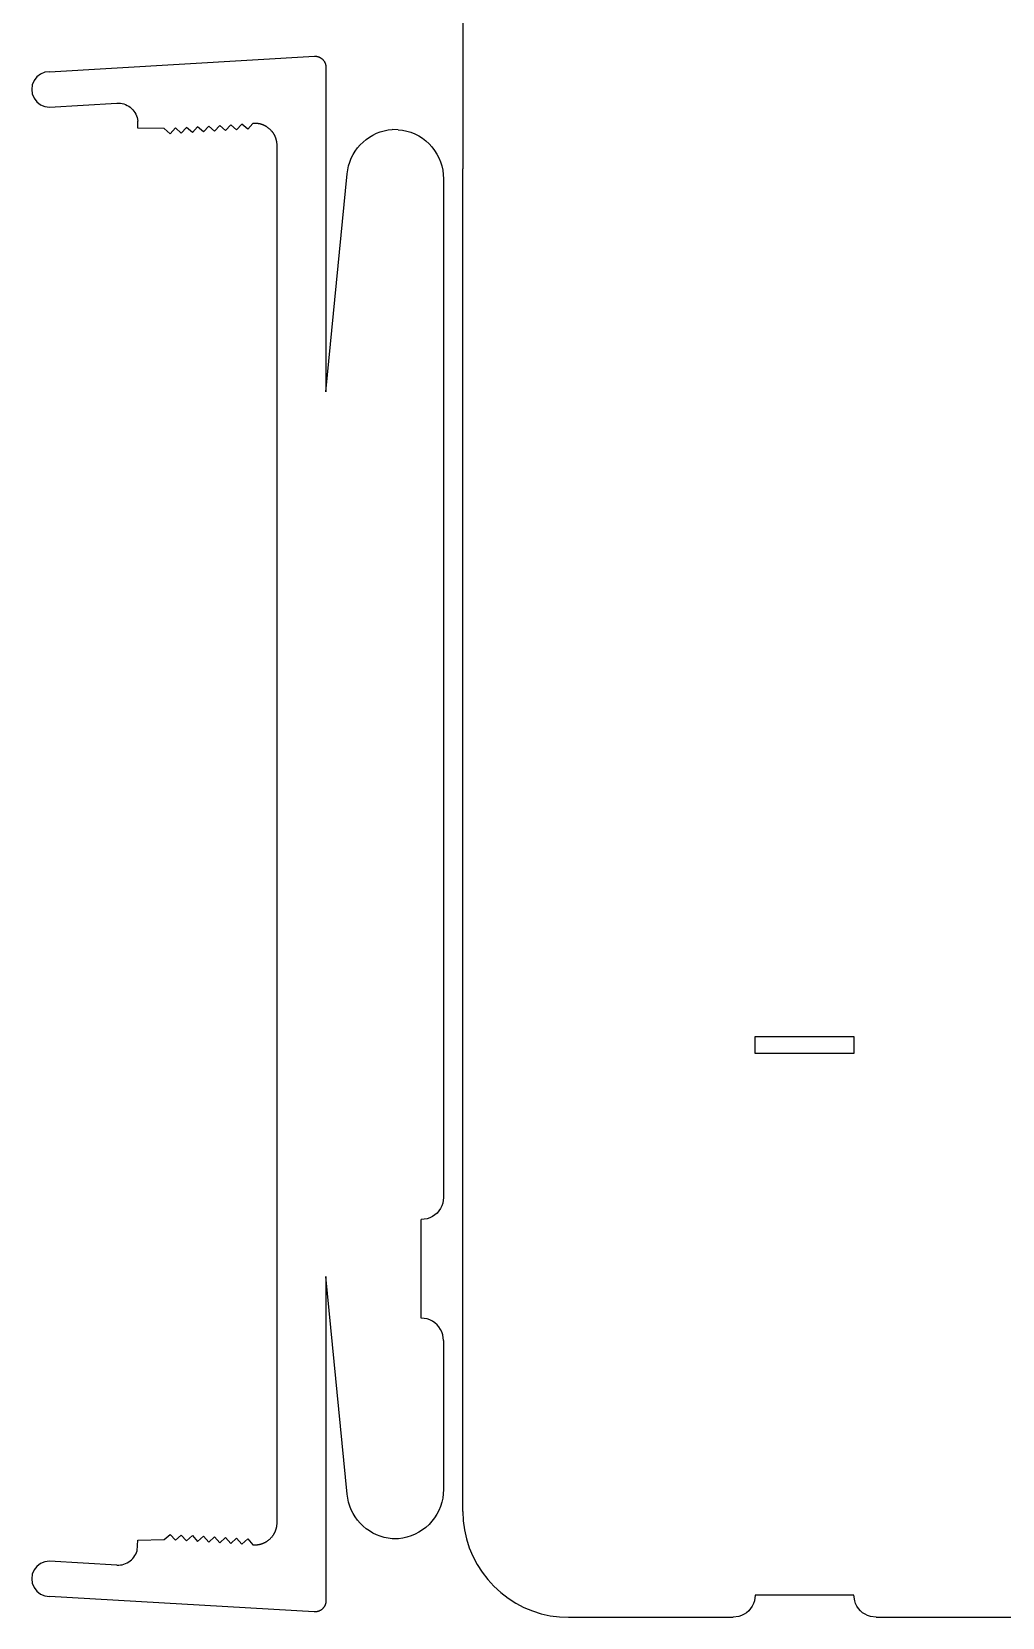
# Model space of a CAD drawing. Extents: x -174 to 174, y -110 to 110.
# Drawn here: x -174.4 to -87, y -110.5 to 32.4 of the extents above; entities that cross this region are included whole.
import ezdxf

# ---------------------------------------------------------------- set-up
doc = ezdxf.new("R2010")
doc.units = 0
doc.header["$MEASUREMENT"] = 0
doc.layers.get('0').update_dxf_attribs({"linetype": 'CONTINUOUS'})

msp = doc.modelspace()

# ---------------------------------------------------------------- linework, layer by layer
for p, q in [((-135.57, 100.96), (-135.57, 20)), ((-172.85, 28.76), (-148.94, 30.16)), ((-148.94, 30.16), (-148.91, 30.16)), ((-148.91, 30.16), (-148.87, 30.15)), ((-148.87, 30.15), (-148.83, 30.15)), ((-148.83, 30.15), (-148.8, 30.15)), ((-148.8, 30.15), (-148.78, 30.15)), ((-148.78, 30.15), (-148.75, 30.14)), ((-148.75, 30.14), (-148.73, 30.14)), ((-148.73, 30.14), (-148.7, 30.13)), ((-148.7, 30.13), (-148.68, 30.13)), ((-148.68, 30.13), (-148.65, 30.12)), ((-148.65, 30.12), (-148.63, 30.11)), ((-148.63, 30.11), (-148.6, 30.1)), ((-148.6, 30.1), (-148.58, 30.1)), ((-148.58, 30.1), (-148.56, 30.09)), ((-148.56, 30.09), (-148.53, 30.08)), ((-148.53, 30.08), (-148.51, 30.07)), ((-148.51, 30.07), (-148.48, 30.06)), ((-148.48, 30.06), (-148.46, 30.04)), ((-148.46, 30.04), (-148.44, 30.03)), ((-148.44, 30.03), (-148.42, 30.02)), ((-148.42, 30.02), (-148.39, 30.01)), ((-148.39, 30.01), (-148.37, 29.99)), ((-173.26, 28.71), (-173.65, 28.55)), ((-172.85, 28.76), (-173.26, 28.71)), ((-148.37, 29.99), (-148.35, 29.98)), ((-148.35, 29.98), (-148.32, 29.96)), ((-148.32, 29.96), (-148.29, 29.93)), ((-148.29, 29.93), (-148.26, 29.91)), ((-148.26, 29.91), (-148.24, 29.88)), ((-148.24, 29.88), (-148.21, 29.86)), ((-148.21, 29.86), (-148.18, 29.83)), ((-148.18, 29.83), (-148.16, 29.8)), ((-148.16, 29.8), (-148.13, 29.77)), ((-148.13, 29.77), (-148.12, 29.75)), ((-148.12, 29.75), (-148.1, 29.73)), ((-148.1, 29.73), (-148.09, 29.71)), ((-148.09, 29.71), (-148.08, 29.69)), ((-148.08, 29.69), (-148.06, 29.67)), ((-148.06, 29.67), (-148.05, 29.64)), ((-148.05, 29.64), (-148.04, 29.62)), ((-148.04, 29.62), (-148.03, 29.6)), ((-148.03, 29.6), (-148.01, 29.58)), ((-148.01, 29.58), (-148, 29.55)), ((-148, 29.55), (-147.99, 29.53)), ((-147.99, 29.53), (-147.98, 29.5)), ((-147.98, 29.5), (-147.98, 29.48)), ((-147.98, 29.48), (-147.97, 29.46)), ((-147.97, 29.46), (-147.96, 29.43)), ((-147.96, 29.43), (-147.95, 29.41)), ((-147.95, 29.41), (-147.95, 29.38)), ((-147.95, 29.38), (-147.94, 29.36)), ((-147.94, 29.36), (-147.94, 29.33)), ((-147.94, 29.33), (-147.93, 29.31)), ((-147.93, 29.31), (-147.93, 29.27)), ((-147.93, 29.27), (-147.92, 29.23)), ((-147.92, 29.23), (-147.92, 29.19)), ((-147.92, 29.19), (-147.92, 29.16)), ((-147.92, 29.16), (-147.92, 27.16)), ((-174.39, 27.58), (-174.44, 27.17)), ((-174.44, 27.17), (-174.39, 26.76)), ((-174.23, 27.96), (-174.39, 27.58)), ((-173.98, 28.29), (-174.23, 27.96)), ((-173.65, 28.55), (-173.98, 28.29)), ((-147.92, 27.16), (-147.92, -0.07)), ((-174.39, 26.76), (-174.23, 26.37)), ((-174.23, 26.37), (-173.98, 26.04)), ((-173.98, 26.04), (-173.65, 25.79)), ((-173.65, 25.79), (-173.26, 25.63)), ((-172.85, 25.58), (-166.76, 25.93)), ((-166.76, 25.93), (-166.6, 25.94)), ((-166.6, 25.94), (-166.44, 25.92)), ((-166.44, 25.92), (-166.28, 25.9)), ((-166.28, 25.9), (-166.13, 25.86)), ((-166.13, 25.86), (-165.98, 25.8)), ((-165.98, 25.8), (-165.83, 25.73)), ((-165.83, 25.73), (-165.69, 25.65)), ((-173.26, 25.63), (-172.85, 25.58)), ((-165.69, 25.65), (-165.56, 25.56)), ((-165.56, 25.56), (-165.44, 25.45)), ((-165.44, 25.45), (-165.33, 25.34)), ((-165.33, 25.34), (-165.23, 25.21)), ((-165.23, 25.21), (-165.14, 25.08)), ((-165.14, 25.08), (-165.06, 24.94)), ((-165.06, 24.94), (-165, 24.79)), ((-165, 24.79), (-164.95, 24.64)), ((-164.95, 24.64), (-164.89, 24.32)), ((-164.88, 23.69), (-164.89, 24.32)), ((-162.49, 23.64), (-164.88, 23.69)), ((-161.96, 23.17), (-162.49, 23.64)), ((-161.49, 23.7), (-161.96, 23.17)), ((-160.96, 23.23), (-161.49, 23.7)), ((-160.49, 23.75), (-160.96, 23.23)), ((-159.96, 23.28), (-160.49, 23.75)), ((-159.49, 23.81), (-159.96, 23.28)), ((-158.96, 23.34), (-159.49, 23.81)), ((-158.49, 23.87), (-158.96, 23.34)), ((-157.96, 23.4), (-158.49, 23.87)), ((-157.49, 23.93), (-157.96, 23.4)), ((-156.97, 23.46), (-157.49, 23.93)), ((-156.5, 23.99), (-156.97, 23.46)), ((-155.97, 23.52), (-156.5, 23.99)), ((-155.5, 24.04), (-155.97, 23.52)), ((-154.97, 23.58), (-155.5, 24.04)), ((-154.5, 24.1), (-154.97, 23.58)), ((-154.44, 24.11), (-154.5, 24.1)), ((-154.39, 24.11), (-154.44, 24.11)), ((-154.34, 24.11), (-154.39, 24.11)), ((-154.29, 24.11), (-154.34, 24.11)), ((-154.24, 24.11), (-154.29, 24.11)), ((-154.19, 24.11), (-154.24, 24.11)), ((-154.14, 24.1), (-154.19, 24.11)), ((-154.12, 24.1), (-154.14, 24.1)), ((-154.09, 24.1), (-154.12, 24.1)), ((-154.07, 24.09), (-154.09, 24.1)), ((-154.04, 24.09), (-154.07, 24.09)), ((-154.02, 24.09), (-154.04, 24.09)), ((-153.99, 24.08), (-154.02, 24.09)), ((-153.97, 24.08), (-153.99, 24.08)), ((-153.94, 24.07), (-153.97, 24.08)), ((-153.91, 24.07), (-153.94, 24.07)), ((-153.89, 24.06), (-153.91, 24.07)), ((-153.86, 24.06), (-153.89, 24.06)), ((-153.84, 24.05), (-153.86, 24.06)), ((-153.81, 24.04), (-153.84, 24.05)), ((-153.79, 24.04), (-153.81, 24.04)), ((-153.77, 24.03), (-153.79, 24.04)), ((-153.74, 24.02), (-153.77, 24.03)), ((-153.72, 24.01), (-153.74, 24.02)), ((-153.69, 24.01), (-153.72, 24.01)), ((-153.67, 24), (-153.69, 24.01)), ((-153.64, 23.99), (-153.67, 24)), ((-153.62, 23.98), (-153.64, 23.99)), ((-153.59, 23.97), (-153.62, 23.98)), ((-153.57, 23.96), (-153.59, 23.97)), ((-153.55, 23.95), (-153.57, 23.96)), ((-153.52, 23.94), (-153.55, 23.95)), ((-153.5, 23.93), (-153.52, 23.94)), ((-153.48, 23.92), (-153.5, 23.93)), ((-153.45, 23.91), (-153.48, 23.92)), ((-153.43, 23.9), (-153.45, 23.91)), ((-153.41, 23.89), (-153.43, 23.9)), ((-153.38, 23.87), (-153.41, 23.89)), ((-153.36, 23.86), (-153.38, 23.87)), ((-153.34, 23.85), (-153.36, 23.86)), ((-153.32, 23.84), (-153.34, 23.85)), ((-153.29, 23.82), (-153.32, 23.84)), ((-153.27, 23.81), (-153.29, 23.82)), ((-153.25, 23.8), (-153.27, 23.81)), ((-153.23, 23.78), (-153.25, 23.8)), ((-153.21, 23.77), (-153.23, 23.78)), ((-153.19, 23.75), (-153.21, 23.77)), ((-153.15, 23.72), (-153.19, 23.75)), ((-153.11, 23.69), (-153.15, 23.72)), ((-153.07, 23.66), (-153.11, 23.69)), ((-153.03, 23.63), (-153.07, 23.66)), ((-152.99, 23.6), (-153.03, 23.63)), ((-152.95, 23.56), (-152.99, 23.6)), ((-152.92, 23.53), (-152.95, 23.56)), ((-152.88, 23.49), (-152.92, 23.53)), ((-152.85, 23.46), (-152.88, 23.49)), ((-152.82, 23.42), (-152.85, 23.46)), ((-152.78, 23.38), (-152.82, 23.42)), ((-152.75, 23.34), (-152.78, 23.38)), ((-152.74, 23.32), (-152.75, 23.34)), ((-152.72, 23.3), (-152.74, 23.32)), ((-152.71, 23.28), (-152.72, 23.3)), ((-152.69, 23.26), (-152.71, 23.28)), ((-152.68, 23.24), (-152.69, 23.26)), ((-152.66, 23.22), (-152.68, 23.24)), ((-152.65, 23.2), (-152.66, 23.22)), ((-152.63, 23.18), (-152.65, 23.2)), ((-152.62, 23.15), (-152.63, 23.18)), ((-152.61, 23.13), (-152.62, 23.15)), ((-152.59, 23.11), (-152.61, 23.13)), ((-152.58, 23.09), (-152.59, 23.11)), ((-152.57, 23.06), (-152.58, 23.09)), ((-152.56, 23.04), (-152.57, 23.06)), ((-152.54, 23.02), (-152.56, 23.04)), ((-152.53, 23), (-152.54, 23.02)), ((-152.52, 22.97), (-152.53, 23)), ((-152.51, 22.95), (-152.52, 22.97)), ((-152.5, 22.93), (-152.51, 22.95)), ((-152.49, 22.9), (-152.5, 22.93)), ((-152.48, 22.88), (-152.49, 22.9)), ((-152.47, 22.85), (-152.48, 22.88)), ((-144.29, 22.66), (-144, 22.86)), ((-144, 22.86), (-143.68, 23.05)), ((-143.68, 23.05), (-143.36, 23.21)), ((-143.36, 23.21), (-143.02, 23.34)), ((-143.02, 23.34), (-142.67, 23.44)), ((-142.67, 23.44), (-142.31, 23.52)), ((-142.31, 23.52), (-141.95, 23.56)), ((-141.4, 23.54), (-141.95, 23.56)), ((-141.4, 23.54), (-141.01, 23.5)), ((-141.01, 23.5), (-140.63, 23.41)), ((-140.63, 23.41), (-140.26, 23.3)), ((-140.26, 23.3), (-139.9, 23.15)), ((-139.9, 23.15), (-139.56, 22.97)), ((-139.56, 22.97), (-139.23, 22.76)), ((-152.46, 22.83), (-152.47, 22.85)), ((-152.45, 22.81), (-152.46, 22.83)), ((-152.44, 22.78), (-152.45, 22.81)), ((-152.43, 22.76), (-152.44, 22.78)), ((-152.43, 22.73), (-152.43, 22.76)), ((-152.42, 22.71), (-152.43, 22.73)), ((-152.41, 22.68), (-152.42, 22.71)), ((-152.4, 22.66), (-152.41, 22.68)), ((-152.4, 22.63), (-152.4, 22.66)), ((-152.39, 22.61), (-152.4, 22.63)), ((-152.38, 22.59), (-152.39, 22.61)), ((-152.38, 22.56), (-152.38, 22.59)), ((-152.37, 22.54), (-152.38, 22.56)), ((-152.37, 22.51), (-152.37, 22.54)), ((-152.36, 22.49), (-152.37, 22.51)), ((-152.36, 22.46), (-152.36, 22.49)), ((-152.35, 22.44), (-152.36, 22.46)), ((-152.35, 22.41), (-152.35, 22.44)), ((-152.34, 22.36), (-152.35, 22.41)), ((-152.34, 22.31), (-152.34, 22.36)), ((-152.33, 22.26), (-152.34, 22.31)), ((-152.33, 22.21), (-152.33, 22.26)), ((-152.33, 22.16), (-152.33, 22.21)), ((-152.33, 22.11), (-152.33, 22.16)), ((-152.33, 21.86), (-152.33, 22.11)), ((-152.33, -0.07), (-152.33, 21.86)), ((-145.47, 21.29), (-145.28, 21.6)), ((-145.28, 21.6), (-145.07, 21.89)), ((-145.07, 21.89), (-144.83, 22.17)), ((-144.83, 22.17), (-144.57, 22.42)), ((-144.57, 22.42), (-144.29, 22.66)), ((-139.23, 22.76), (-138.92, 22.53)), ((-138.92, 22.53), (-138.63, 22.26)), ((-138.63, 22.26), (-138.37, 21.98)), ((-138.37, 21.98), (-138.13, 21.67)), ((-138.13, 21.67), (-137.92, 21.34)), ((-145.96, 19.92), (-145.88, 20.28)), ((-145.88, 20.28), (-145.77, 20.62)), ((-145.77, 20.62), (-145.64, 20.96)), ((-145.64, 20.96), (-145.47, 21.29)), ((-137.92, 21.34), (-137.74, 21)), ((-137.74, 21), (-137.6, 20.64)), ((-137.6, 20.64), (-137.48, 20.27)), ((-137.48, 20.27), (-137.39, 19.89)), ((-135.57, -20), (-135.57, 20)), ((-147.92, -0.07), (-146.01, 19.56)), ((-146.01, 19.56), (-145.96, 19.92)), ((-137.39, 19.89), (-137.34, 19.5)), ((-137.34, 19.5), (-137.33, 19.12)), ((-137.33, 19.12), (-137.33, -12.73)), ((-152.33, -12.73), (-152.33, -0.07)), ((-152.33, -79.78), (-152.33, -12.73)), ((-137.33, -12.73), (-137.33, -72.66)), ((-135.57, -100.96), (-135.57, -20)), ((-109.22, -59.69), (-109.22, -58.17)), ((-109.22, -58.17), (-100.33, -58.17)), ((-100.33, -58.17), (-100.33, -59.69)), ((-100.33, -59.69), (-109.22, -59.69)), ((-137.33, -72.66), (-137.39, -73.17)), ((-138.11, -74.24), (-138.33, -74.39)), ((-137.91, -74.07), (-138.11, -74.24)), ((-137.74, -73.87), (-137.91, -74.07)), ((-137.59, -73.66), (-137.74, -73.87)), ((-137.48, -73.42), (-137.59, -73.66)), ((-137.39, -73.17), (-137.48, -73.42)), ((-138.81, -74.59), (-139.33, -74.66)), ((-139.33, -83.55), (-139.33, -74.66)), ((-138.56, -74.5), (-138.81, -74.59)), ((-138.33, -74.39), (-138.56, -74.5)), ((-152.33, -101.71), (-152.33, -79.78)), ((-147.92, -79.78), (-147.92, -107.01)), ((-146.01, -99.41), (-147.92, -79.78)), ((-138.81, -83.61), (-139.33, -83.55)), ((-138.56, -83.7), (-138.81, -83.61)), ((-138.33, -83.81), (-138.56, -83.7)), ((-138.11, -83.96), (-138.33, -83.81)), ((-137.91, -84.13), (-138.11, -83.96)), ((-137.74, -84.33), (-137.91, -84.13)), ((-137.59, -84.55), (-137.74, -84.33)), ((-137.48, -84.78), (-137.59, -84.55)), ((-137.39, -85.03), (-137.48, -84.78)), ((-137.33, -85.55), (-137.39, -85.03)), ((-137.33, -85.55), (-137.33, -98.98)), ((-145.96, -99.77), (-146.01, -99.41)), ((-145.88, -100.13), (-145.96, -99.77)), ((-137.39, -99.75), (-137.48, -100.13)), ((-137.34, -99.37), (-137.39, -99.75)), ((-137.33, -98.98), (-137.34, -99.37)), ((-145.77, -100.47), (-145.88, -100.13)), ((-145.64, -100.81), (-145.77, -100.47)), ((-145.47, -101.14), (-145.64, -100.81)), ((-145.28, -101.45), (-145.47, -101.14)), ((-137.92, -101.2), (-138.13, -101.53)), ((-137.74, -100.86), (-137.92, -101.2)), ((-137.59, -100.5), (-137.74, -100.86)), ((-137.48, -100.13), (-137.59, -100.5)), ((-135.57, -100.96), (-135.54, -101.8)), ((-152.54, -102.87), (-152.53, -102.85)), ((-152.53, -102.85), (-152.52, -102.82)), ((-152.52, -102.82), (-152.51, -102.8)), ((-152.51, -102.8), (-152.5, -102.78)), ((-152.5, -102.78), (-152.49, -102.75)), ((-152.49, -102.75), (-152.48, -102.73)), ((-152.48, -102.73), (-152.47, -102.7)), ((-152.47, -102.7), (-152.46, -102.68)), ((-152.46, -102.68), (-152.45, -102.66)), ((-152.45, -102.66), (-152.44, -102.63)), ((-152.44, -102.63), (-152.43, -102.61)), ((-152.43, -102.58), (-152.42, -102.56)), ((-152.43, -102.61), (-152.43, -102.58)), ((-152.42, -102.56), (-152.41, -102.53)), ((-152.41, -102.53), (-152.4, -102.51)), ((-152.4, -102.48), (-152.39, -102.46)), ((-152.4, -102.51), (-152.4, -102.48)), ((-152.39, -102.46), (-152.38, -102.44)), ((-152.38, -102.41), (-152.37, -102.39)), ((-152.38, -102.44), (-152.38, -102.41)), ((-152.37, -102.36), (-152.36, -102.34)), ((-152.37, -102.39), (-152.37, -102.36)), ((-152.36, -102.31), (-152.35, -102.29)), ((-152.36, -102.34), (-152.36, -102.31)), ((-152.35, -102.26), (-152.34, -102.21)), ((-152.35, -102.29), (-152.35, -102.26)), ((-152.34, -102.16), (-152.33, -102.11)), ((-152.34, -102.21), (-152.34, -102.16)), ((-152.33, -101.96), (-152.33, -101.71)), ((-152.33, -102.01), (-152.33, -101.96)), ((-152.33, -102.06), (-152.33, -102.01)), ((-152.33, -102.11), (-152.33, -102.06)), ((-145.07, -101.74), (-145.28, -101.45)), ((-144.83, -102.02), (-145.07, -101.74)), ((-144.57, -102.27), (-144.83, -102.02)), ((-144.29, -102.51), (-144.57, -102.27)), ((-144, -102.71), (-144.29, -102.51)), ((-143.68, -102.9), (-144, -102.71)), ((-139.55, -102.83), (-139.89, -103.01)), ((-139.22, -102.62), (-139.55, -102.83)), ((-138.91, -102.39), (-139.22, -102.62)), ((-138.63, -102.12), (-138.91, -102.39)), ((-138.37, -101.84), (-138.63, -102.12)), ((-138.13, -101.53), (-138.37, -101.84)), ((-135.54, -101.8), (-135.43, -102.62)), ((-135.43, -102.62), (-135.25, -103.43)), ((-164.95, -104.49), (-164.88, -103.54)), ((-164.88, -103.54), (-162.49, -103.49)), ((-162.49, -103.49), (-161.96, -103.02)), ((-161.96, -103.02), (-161.49, -103.55)), ((-161.49, -103.55), (-160.96, -103.08)), ((-160.96, -103.08), (-160.49, -103.6)), ((-160.49, -103.6), (-159.96, -103.13)), ((-159.96, -103.13), (-159.49, -103.66)), ((-159.49, -103.66), (-158.96, -103.19)), ((-158.96, -103.19), (-158.49, -103.72)), ((-158.49, -103.72), (-157.96, -103.25)), ((-157.96, -103.25), (-157.49, -103.78)), ((-157.49, -103.78), (-156.97, -103.31)), ((-156.97, -103.31), (-156.5, -103.84)), ((-156.5, -103.84), (-155.97, -103.37)), ((-155.97, -103.37), (-155.5, -103.89)), ((-155.5, -103.89), (-154.97, -103.42)), ((-154.97, -103.42), (-154.5, -103.95)), ((-154.5, -103.95), (-154.44, -103.96)), ((-154.44, -103.96), (-154.39, -103.96)), ((-154.39, -103.96), (-154.34, -103.96)), ((-154.34, -103.96), (-154.29, -103.96)), ((-154.29, -103.96), (-154.24, -103.96)), ((-154.24, -103.96), (-154.19, -103.96)), ((-154.19, -103.96), (-154.14, -103.95)), ((-154.14, -103.95), (-154.12, -103.95)), ((-154.12, -103.95), (-154.09, -103.95)), ((-154.09, -103.95), (-154.07, -103.94)), ((-154.07, -103.94), (-154.04, -103.94)), ((-154.04, -103.94), (-154.02, -103.94)), ((-154.02, -103.94), (-153.99, -103.93)), ((-153.99, -103.93), (-153.97, -103.93)), ((-153.97, -103.93), (-153.94, -103.92)), ((-153.94, -103.92), (-153.91, -103.92)), ((-153.91, -103.92), (-153.89, -103.91)), ((-153.89, -103.91), (-153.86, -103.91)), ((-153.86, -103.91), (-153.84, -103.9)), ((-153.84, -103.9), (-153.81, -103.89)), ((-153.81, -103.89), (-153.79, -103.89)), ((-153.79, -103.89), (-153.77, -103.88)), ((-153.77, -103.88), (-153.74, -103.87)), ((-153.74, -103.87), (-153.72, -103.86)), ((-153.72, -103.86), (-153.69, -103.86)), ((-153.69, -103.86), (-153.67, -103.85)), ((-153.67, -103.85), (-153.64, -103.84)), ((-153.64, -103.84), (-153.62, -103.83)), ((-153.62, -103.83), (-153.59, -103.82)), ((-153.59, -103.82), (-153.57, -103.81)), ((-153.57, -103.81), (-153.55, -103.8)), ((-153.55, -103.8), (-153.52, -103.79)), ((-153.52, -103.79), (-153.5, -103.78)), ((-153.5, -103.78), (-153.48, -103.77)), ((-153.48, -103.77), (-153.45, -103.76)), ((-153.45, -103.76), (-153.43, -103.75)), ((-153.43, -103.75), (-153.41, -103.74)), ((-153.41, -103.74), (-153.38, -103.72)), ((-153.38, -103.72), (-153.36, -103.71)), ((-153.36, -103.71), (-153.34, -103.7)), ((-153.34, -103.7), (-153.32, -103.69)), ((-153.32, -103.69), (-153.29, -103.67)), ((-153.29, -103.67), (-153.27, -103.66)), ((-153.27, -103.66), (-153.25, -103.65)), ((-153.25, -103.65), (-153.23, -103.63)), ((-153.23, -103.63), (-153.21, -103.62)), ((-153.21, -103.62), (-153.19, -103.6)), ((-153.19, -103.6), (-153.15, -103.57)), ((-153.15, -103.57), (-153.11, -103.54)), ((-153.11, -103.54), (-153.07, -103.51)), ((-153.07, -103.51), (-153.03, -103.48)), ((-153.03, -103.48), (-152.99, -103.45)), ((-152.99, -103.45), (-152.95, -103.41)), ((-152.95, -103.41), (-152.92, -103.38)), ((-152.92, -103.38), (-152.88, -103.34)), ((-152.88, -103.34), (-152.85, -103.31)), ((-152.85, -103.31), (-152.82, -103.27)), ((-152.82, -103.27), (-152.78, -103.23)), ((-152.78, -103.23), (-152.75, -103.19)), ((-152.75, -103.19), (-152.74, -103.17)), ((-152.74, -103.17), (-152.72, -103.15)), ((-152.72, -103.15), (-152.71, -103.13)), ((-152.71, -103.13), (-152.69, -103.11)), ((-152.69, -103.11), (-152.68, -103.09)), ((-152.68, -103.09), (-152.66, -103.07)), ((-152.66, -103.07), (-152.65, -103.05)), ((-152.65, -103.05), (-152.63, -103.03)), ((-152.63, -103.03), (-152.62, -103)), ((-152.62, -103), (-152.61, -102.98)), ((-152.61, -102.98), (-152.59, -102.96)), ((-152.59, -102.96), (-152.58, -102.94)), ((-152.58, -102.94), (-152.57, -102.91)), ((-152.57, -102.91), (-152.56, -102.89)), ((-152.56, -102.89), (-152.54, -102.87)), ((-143.36, -103.06), (-143.68, -102.9)), ((-143.02, -103.19), (-143.36, -103.06)), ((-142.67, -103.29), (-143.02, -103.19)), ((-142.31, -103.37), (-142.67, -103.29)), ((-141.95, -103.41), (-142.31, -103.37)), ((-141.77, -103.42), (-141.95, -103.41)), ((-141.59, -103.42), (-141.77, -103.42)), ((-141.38, -103.41), (-141.59, -103.42)), ((-141, -103.36), (-141.38, -103.41)), ((-140.62, -103.27), (-141, -103.36)), ((-140.25, -103.16), (-140.62, -103.27)), ((-139.89, -103.01), (-140.25, -103.16)), ((-135.25, -103.43), (-135, -104.22)), ((-135, -104.22), (-134.68, -104.99)), ((-173.65, -105.64), (-173.98, -105.9)), ((-173.26, -105.48), (-173.65, -105.64)), ((-172.85, -105.43), (-173.26, -105.48)), ((-166.76, -105.78), (-172.85, -105.43)), ((-166.28, -105.75), (-166.13, -105.71)), ((-166.13, -105.71), (-165.98, -105.65)), ((-165.98, -105.65), (-165.83, -105.58)), ((-165.83, -105.58), (-165.69, -105.5)), ((-165.69, -105.5), (-165.56, -105.41)), ((-165.56, -105.41), (-165.44, -105.3)), ((-165.44, -105.3), (-165.33, -105.19)), ((-165.33, -105.19), (-165.23, -105.06)), ((-165.23, -105.06), (-165.14, -104.93)), ((-165.14, -104.93), (-165.06, -104.79)), ((-165.06, -104.79), (-165, -104.64)), ((-165, -104.64), (-164.95, -104.49)), ((-134.68, -104.99), (-134.3, -105.73)), ((-174.39, -106.61), (-174.44, -107.02)), ((-174.44, -107.02), (-174.39, -107.43)), ((-174.23, -106.22), (-174.39, -106.61)), ((-173.98, -105.9), (-174.23, -106.22)), ((-166.76, -105.78), (-166.6, -105.79)), ((-166.6, -105.79), (-166.44, -105.77)), ((-166.44, -105.77), (-166.28, -105.75)), ((-147.92, -107.01), (-147.92, -109.01)), ((-134.3, -105.73), (-133.85, -106.43)), ((-133.85, -106.43), (-133.34, -107.09)), ((-133.34, -107.09), (-132.78, -107.7)), ((-174.39, -107.43), (-174.23, -107.81)), ((-174.23, -107.81), (-173.98, -108.14)), ((-173.98, -108.14), (-173.65, -108.4)), ((-173.65, -108.4), (-173.26, -108.56)), ((-173.26, -108.56), (-172.85, -108.61)), ((-132.78, -107.7), (-132.17, -108.26)), ((-132.17, -108.26), (-131.51, -108.77)), ((-109.22, -108.49), (-109.29, -109.01)), ((-100.33, -108.49), (-109.22, -108.49)), ((-100.26, -109.01), (-100.33, -108.49)), ((-148.98, -110), (-172.85, -108.61)), ((-148.78, -110), (-148.8, -110)), ((-148.75, -109.99), (-148.78, -110)), ((-148.73, -109.99), (-148.75, -109.99)), ((-148.7, -109.98), (-148.73, -109.99)), ((-148.68, -109.98), (-148.7, -109.98)), ((-148.65, -109.97), (-148.68, -109.98)), ((-148.63, -109.96), (-148.65, -109.97)), ((-148.6, -109.95), (-148.63, -109.96)), ((-148.58, -109.95), (-148.6, -109.95)), ((-148.56, -109.94), (-148.58, -109.95)), ((-148.53, -109.93), (-148.56, -109.94)), ((-148.51, -109.92), (-148.53, -109.93)), ((-148.48, -109.91), (-148.51, -109.92)), ((-148.46, -109.89), (-148.48, -109.91)), ((-148.44, -109.88), (-148.46, -109.89)), ((-148.42, -109.87), (-148.44, -109.88)), ((-148.39, -109.86), (-148.42, -109.87)), ((-148.37, -109.84), (-148.39, -109.86)), ((-148.35, -109.83), (-148.37, -109.84)), ((-148.32, -109.81), (-148.35, -109.83)), ((-148.29, -109.78), (-148.32, -109.81)), ((-148.26, -109.76), (-148.29, -109.78)), ((-148.24, -109.73), (-148.26, -109.76)), ((-148.21, -109.71), (-148.24, -109.73)), ((-148.18, -109.68), (-148.21, -109.71)), ((-148.16, -109.65), (-148.18, -109.68)), ((-148.13, -109.62), (-148.16, -109.65)), ((-148.12, -109.6), (-148.13, -109.62)), ((-148.1, -109.58), (-148.12, -109.6)), ((-148.09, -109.56), (-148.1, -109.58)), ((-148.08, -109.54), (-148.09, -109.56)), ((-148.06, -109.52), (-148.08, -109.54)), ((-148.05, -109.49), (-148.06, -109.52)), ((-148.04, -109.47), (-148.05, -109.49)), ((-148.03, -109.45), (-148.04, -109.47)), ((-148.01, -109.43), (-148.03, -109.45)), ((-148, -109.4), (-148.01, -109.43)), ((-147.99, -109.38), (-148, -109.4)), ((-147.98, -109.35), (-147.99, -109.38)), ((-147.97, -109.31), (-147.98, -109.33)), ((-147.98, -109.33), (-147.98, -109.35)), ((-147.96, -109.28), (-147.97, -109.31)), ((-147.95, -109.26), (-147.96, -109.28)), ((-147.94, -109.21), (-147.95, -109.23)), ((-147.95, -109.23), (-147.95, -109.26)), ((-147.93, -109.16), (-147.94, -109.18)), ((-147.94, -109.18), (-147.94, -109.21)), ((-147.92, -109.08), (-147.93, -109.12)), ((-147.93, -109.12), (-147.93, -109.16)), ((-147.92, -109.01), (-147.92, -109.04)), ((-147.92, -109.04), (-147.92, -109.08)), ((-131.51, -108.77), (-130.81, -109.21)), ((-130.81, -109.21), (-130.07, -109.6)), ((-130.07, -109.6), (-129.31, -109.92)), ((-129.31, -109.92), (-128.51, -110.17)), ((-109.81, -109.9), (-110.01, -110.08)), ((-109.64, -109.71), (-109.81, -109.9)), ((-109.49, -109.49), (-109.64, -109.71)), ((-109.37, -109.26), (-109.49, -109.49)), ((-109.29, -109.01), (-109.37, -109.26)), ((-100.18, -109.26), (-100.26, -109.01)), ((-100.06, -109.49), (-100.18, -109.26)), ((-99.92, -109.71), (-100.06, -109.49)), ((-99.75, -109.9), (-99.92, -109.71)), ((-99.55, -110.08), (-99.75, -109.9)), ((-148.94, -110.01), (-148.98, -110)), ((-148.91, -110.01), (-148.94, -110.01)), ((-148.87, -110), (-148.91, -110.01)), ((-148.83, -110), (-148.87, -110)), ((-148.8, -110), (-148.83, -110)), ((-128.51, -110.17), (-127.7, -110.35)), ((-127.7, -110.35), (-126.88, -110.45)), ((-126.88, -110.45), (-126.05, -110.49)), ((-126.05, -110.49), (-111.22, -110.49)), ((-110.71, -110.42), (-111.22, -110.49)), ((-110.46, -110.34), (-110.71, -110.42)), ((-110.22, -110.22), (-110.46, -110.34)), ((-110.01, -110.08), (-110.22, -110.22)), ((-99.33, -110.22), (-99.55, -110.08)), ((-99.1, -110.34), (-99.33, -110.22)), ((-98.85, -110.42), (-99.1, -110.34)), ((-98.33, -110.49), (-98.85, -110.42)), ((-98.33, -110.49), (0.53, -110.49))]:
    msp.add_line(p, q)

doc.saveas('drawing.dxf')
